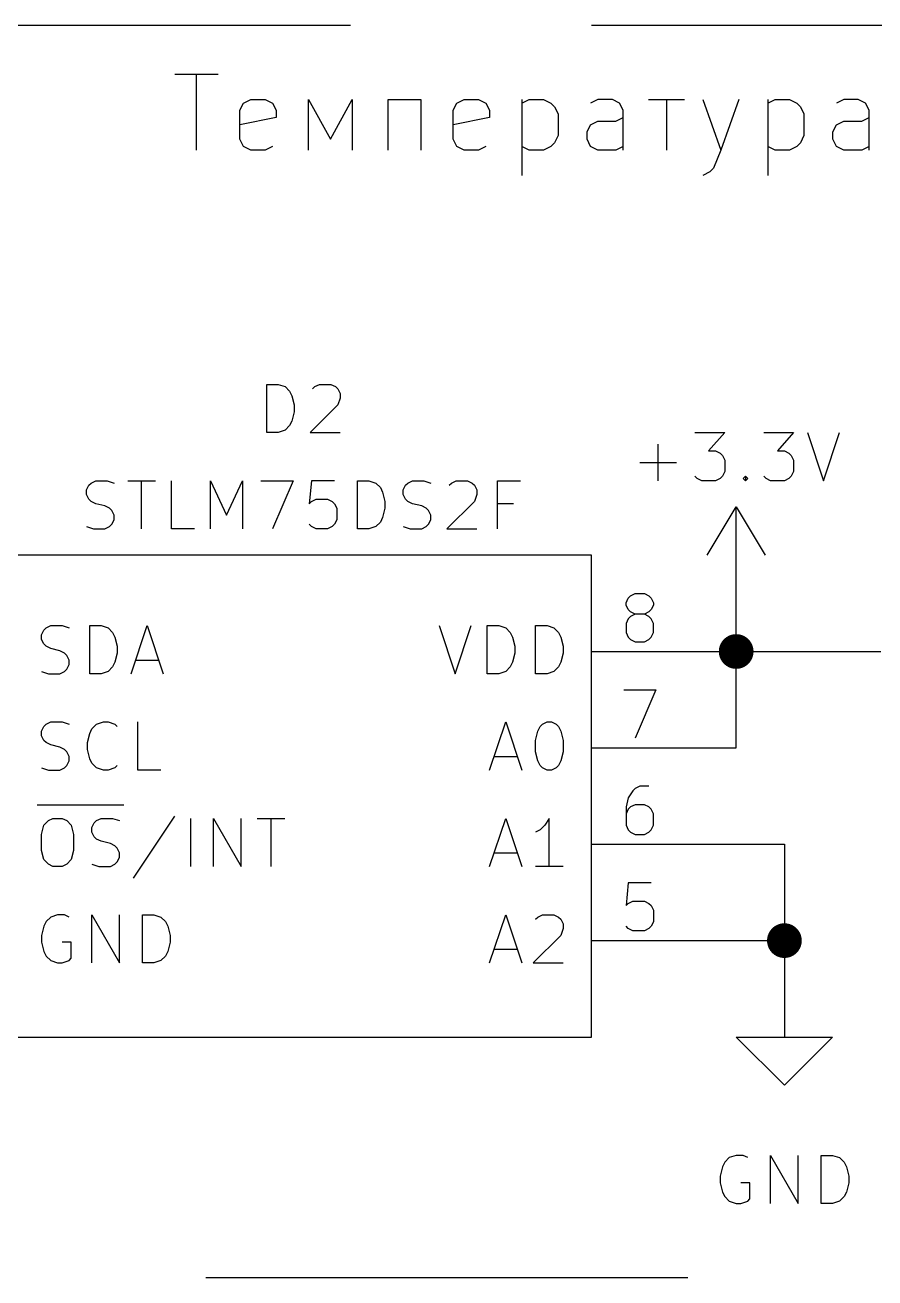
# Model space of a CAD drawing. Extents: x 0.3 to 11.5, y -8.2 to -0.2.
# Drawn here: x 6.062 to 6.944, y -3.2 to -1.9 of the extents above; entities that cross this region are included whole.
import ezdxf

# ---------------------------------------------------------------- set-up
doc = ezdxf.new("R2010")
doc.units = 0
doc.header["$MEASUREMENT"] = 0
doc.linetypes.add('DASHED', pattern=[0.75, 0.5, -0.25])
doc.layers.add('BLACK', color=7, linetype='CONTINUOUS')

msp = doc.modelspace()

# ---------------------------------------------------------------- linework, layer by layer
at = {"layer": 'BLACK', "linetype": 'DASHED'}
for p, q in [((4.4, -1.9), (7.5, -1.9)), ((7.5, -3.2), (4.4, -3.2))]:
    msp.add_line(p, q, dxfattribs=at)
at = {"layer": 'BLACK', "linetype": 'CONTINUOUS'}
for p, q in [((6.21785, -1.95096), (6.26285, -1.95096)), ((6.24035, -2.0297), (6.24035, -1.95096)), ((6.28535, -1.98846), (6.28909, -1.98096)), ((6.28535, -2.01845), (6.28535, -1.98846)), ((6.28909, -1.98096), (6.29659, -1.97721)), ((6.29659, -1.97721), (6.31159, -1.97721)), ((6.31159, -1.97721), (6.31909, -1.98096)), ((6.31909, -1.98096), (6.32284, -1.98846)), ((6.32284, -1.98846), (6.32284, -1.99595)), ((6.35659, -2.0297), (6.35659, -1.97721)), ((6.35659, -1.97721), (6.37909, -2.01845)), ((6.37909, -2.01845), (6.40158, -1.97721)), ((6.40158, -1.97721), (6.40158, -2.0297)), ((6.43907, -2.0297), (6.43907, -1.97721)), ((6.43907, -1.97721), (6.47282, -1.97721)), ((6.47282, -1.97721), (6.47282, -2.0297)), ((6.50657, -1.98846), (6.51031, -1.98096)), ((6.50657, -2.01845), (6.50657, -1.98846)), ((6.51031, -1.98096), (6.51781, -1.97721)), ((6.51781, -1.97721), (6.53281, -1.97721)), ((6.53281, -1.97721), (6.54031, -1.98096)), ((6.54031, -1.98096), (6.54406, -1.98846)), ((6.54406, -1.98846), (6.54406, -1.99595)), ((6.57781, -1.97721), (6.57781, -2.05595)), ((6.57781, -1.98096), (6.58531, -1.97721)), ((6.58531, -1.97721), (6.60031, -1.97721)), ((6.60031, -1.97721), (6.6078, -1.98096)), ((6.6078, -1.98096), (6.61156, -1.9847)), ((6.61156, -1.9847), (6.6153, -1.9922)), ((6.65655, -1.97721), (6.64905, -1.98096)), ((6.67155, -1.97721), (6.65655, -1.97721)), ((6.67904, -1.98096), (6.67155, -1.97721)), ((6.6828, -1.98846), (6.67904, -1.98096)), ((6.6828, -2.0297), (6.6828, -1.98846)), ((6.70904, -1.97721), (6.74654, -1.97721)), ((6.72779, -1.97721), (6.72779, -2.0297)), ((6.76528, -1.97721), (6.78403, -2.0297)), ((6.80278, -1.97721), (6.78403, -2.0297)), ((6.83277, -1.97721), (6.83277, -2.05595)), ((6.83277, -1.98096), (6.84027, -1.97721)), ((6.84027, -1.97721), (6.85527, -1.97721)), ((6.85527, -1.97721), (6.86277, -1.98096)), ((6.86277, -1.98096), (6.86652, -1.9847)), ((6.86652, -1.9847), (6.87027, -1.9922)), ((6.91151, -1.97721), (6.90401, -1.98096)), ((6.92651, -1.97721), (6.91151, -1.97721)), ((6.93401, -1.98096), (6.92651, -1.97721)), ((6.93776, -1.98846), (6.93401, -1.98096)), ((6.93776, -2.0297), (6.93776, -1.98846)), ((6.32284, -1.99595), (6.28535, -2.00345)), ((6.54406, -1.99595), (6.50657, -2.00345)), ((6.6153, -1.9922), (6.6153, -2.0147)), ((6.64905, -2.00345), (6.65655, -1.9997)), ((6.65655, -1.9997), (6.6753, -1.9997)), ((6.6753, -1.9997), (6.6828, -1.99595)), ((6.87027, -1.9922), (6.87027, -2.0147)), ((6.90401, -2.00345), (6.91151, -1.9997)), ((6.91151, -1.9997), (6.93026, -1.9997)), ((6.93026, -1.9997), (6.93776, -1.99595)), ((6.6153, -2.0147), (6.61156, -2.0222)), ((6.6453, -2.01095), (6.64905, -2.00345)), ((6.6453, -2.01845), (6.6453, -2.01095)), ((6.87027, -2.0147), (6.86652, -2.0222)), ((6.90026, -2.01095), (6.90401, -2.00345)), ((6.90026, -2.01845), (6.90026, -2.01095)), ((6.28909, -2.02595), (6.28535, -2.01845)), ((6.29659, -2.0297), (6.28909, -2.02595)), ((6.31909, -2.02595), (6.31159, -2.0297)), ((6.51031, -2.02595), (6.50657, -2.01845)), ((6.51781, -2.0297), (6.51031, -2.02595)), ((6.54031, -2.02595), (6.53281, -2.0297)), ((6.58531, -2.0297), (6.57781, -2.02595)), ((6.6078, -2.02595), (6.60031, -2.0297)), ((6.61156, -2.0222), (6.6078, -2.02595)), ((6.64905, -2.02595), (6.6453, -2.01845)), ((6.65655, -2.0297), (6.64905, -2.02595)), ((6.6828, -2.02595), (6.6753, -2.0297)), ((6.84027, -2.0297), (6.83277, -2.02595)), ((6.86277, -2.02595), (6.85527, -2.0297)), ((6.86652, -2.0222), (6.86277, -2.02595)), ((6.90401, -2.02595), (6.90026, -2.01845)), ((6.91151, -2.0297), (6.90401, -2.02595)), ((6.93776, -2.02595), (6.93026, -2.0297)), ((6.31159, -2.0297), (6.29659, -2.0297)), ((6.53281, -2.0297), (6.51781, -2.0297)), ((6.60031, -2.0297), (6.58531, -2.0297)), ((6.6753, -2.0297), (6.65655, -2.0297)), ((6.78403, -2.0297), (6.77653, -2.04845)), ((6.85527, -2.0297), (6.84027, -2.0297)), ((6.93026, -2.0297), (6.91151, -2.0297)), ((6.77278, -2.0522), (6.76528, -2.05595)), ((6.77653, -2.04845), (6.77278, -2.0522)), ((6.31309, -2.3228), (6.31309, -2.2728)), ((6.31309, -2.2728), (6.325, -2.2728)), ((6.31309, -2.3228), (6.31309, -2.2728)), ((6.31309, -2.2728), (6.325, -2.2728)), ((6.325, -2.2728), (6.33214, -2.27519)), ((6.325, -2.2728), (6.33214, -2.27519)), ((6.36309, -2.27519), (6.36786, -2.2728)), ((6.36309, -2.27519), (6.36786, -2.2728)), ((6.36786, -2.2728), (6.37976, -2.2728)), ((6.36786, -2.2728), (6.37976, -2.2728)), ((6.37976, -2.2728), (6.38452, -2.27519)), ((6.37976, -2.2728), (6.38452, -2.27519)), ((6.33214, -2.27519), (6.33691, -2.27995)), ((6.33214, -2.27519), (6.33691, -2.27995)), ((6.33691, -2.27995), (6.33929, -2.28471)), ((6.33691, -2.27995), (6.33929, -2.28471)), ((6.33929, -2.28471), (6.34167, -2.29423)), ((6.33929, -2.28471), (6.34167, -2.29423)), ((6.36072, -2.27757), (6.36309, -2.27519)), ((6.36072, -2.27757), (6.36309, -2.27519)), ((6.38452, -2.27519), (6.38691, -2.27757)), ((6.38452, -2.27519), (6.38691, -2.27757)), ((6.38691, -2.27757), (6.38929, -2.28233)), ((6.38691, -2.27757), (6.38929, -2.28233)), ((6.38929, -2.28709), (6.38691, -2.29423)), ((6.38929, -2.28709), (6.38691, -2.29423)), ((6.38929, -2.28233), (6.38929, -2.28709)), ((6.38929, -2.28233), (6.38929, -2.28709)), ((6.34167, -2.29423), (6.34167, -2.30137)), ((6.34167, -2.29423), (6.34167, -2.30137)), ((6.38691, -2.29423), (6.35833, -2.3228)), ((6.38691, -2.29423), (6.35833, -2.3228)), ((6.33929, -2.3109), (6.33691, -2.31566)), ((6.33929, -2.3109), (6.33691, -2.31566)), ((6.34167, -2.30137), (6.33929, -2.3109)), ((6.34167, -2.30137), (6.33929, -2.3109)), ((6.325, -2.3228), (6.31309, -2.3228)), ((6.325, -2.3228), (6.31309, -2.3228)), ((6.33214, -2.32043), (6.325, -2.3228)), ((6.33214, -2.32043), (6.325, -2.3228)), ((6.33691, -2.31566), (6.33214, -2.32043)), ((6.33691, -2.31566), (6.33214, -2.32043)), ((6.35833, -2.3228), (6.38929, -2.3228)), ((6.35833, -2.3228), (6.38929, -2.3228)), ((6.75714, -2.3228), (6.78809, -2.3228)), ((6.75714, -2.3228), (6.78809, -2.3228)), ((6.78809, -2.3228), (6.77143, -2.34185)), ((6.78809, -2.3228), (6.77143, -2.34185)), ((6.82857, -2.3228), (6.85952, -2.3228)), ((6.82857, -2.3228), (6.85952, -2.3228)), ((6.85952, -2.3228), (6.84285, -2.34185)), ((6.85952, -2.3228), (6.84285, -2.34185)), ((6.87381, -2.3228), (6.89047, -2.3728)), ((6.87381, -2.3228), (6.89047, -2.3728)), ((6.89047, -2.3728), (6.90714, -2.3228)), ((6.89047, -2.3728), (6.90714, -2.3228)), ((6.71904, -2.3728), (6.71904, -2.33471)), ((6.71904, -2.3728), (6.71904, -2.33471)), ((6.77143, -2.34185), (6.77857, -2.34185)), ((6.77143, -2.34185), (6.77857, -2.34185)), ((6.77857, -2.34185), (6.78333, -2.34423)), ((6.77857, -2.34185), (6.78333, -2.34423)), ((6.78333, -2.34423), (6.78571, -2.34661)), ((6.78333, -2.34423), (6.78571, -2.34661)), ((6.78571, -2.34661), (6.78809, -2.35137)), ((6.78571, -2.34661), (6.78809, -2.35137)), ((6.78809, -2.35137), (6.78809, -2.36328)), ((6.78809, -2.35137), (6.78809, -2.36328)), ((6.84285, -2.34185), (6.85, -2.34185)), ((6.84285, -2.34185), (6.85, -2.34185)), ((6.85, -2.34185), (6.85476, -2.34423)), ((6.85, -2.34185), (6.85476, -2.34423)), ((6.85476, -2.34423), (6.85714, -2.34661)), ((6.85476, -2.34423), (6.85714, -2.34661)), ((6.85714, -2.34661), (6.85952, -2.35137)), ((6.85714, -2.34661), (6.85952, -2.35137)), ((6.85952, -2.35137), (6.85952, -2.36328)), ((6.85952, -2.35137), (6.85952, -2.36328)), ((6.7, -2.35376), (6.73809, -2.35376)), ((6.7, -2.35376), (6.73809, -2.35376)), ((6.78809, -2.36328), (6.78571, -2.36804)), ((6.78809, -2.36328), (6.78571, -2.36804)), ((6.85952, -2.36328), (6.85714, -2.36804)), ((6.85952, -2.36328), (6.85714, -2.36804)), ((6.12619, -2.38233), (6.12857, -2.37757)), ((6.12619, -2.38233), (6.12857, -2.37757)), ((6.12857, -2.37757), (6.13095, -2.37519)), ((6.12857, -2.37757), (6.13095, -2.37519)), ((6.13095, -2.37519), (6.13572, -2.3728)), ((6.13095, -2.37519), (6.13572, -2.3728)), ((6.13572, -2.3728), (6.14762, -2.3728)), ((6.13572, -2.3728), (6.14762, -2.3728)), ((6.14762, -2.3728), (6.15476, -2.37519)), ((6.14762, -2.3728), (6.15476, -2.37519)), ((6.16905, -2.3728), (6.19762, -2.3728)), ((6.16905, -2.3728), (6.19762, -2.3728)), ((6.18333, -2.4228), (6.18333, -2.3728)), ((6.18333, -2.4228), (6.18333, -2.3728)), ((6.21428, -2.4228), (6.21428, -2.3728)), ((6.21428, -2.4228), (6.21428, -2.3728)), ((6.25476, -2.4228), (6.25476, -2.3728)), ((6.25476, -2.3728), (6.27143, -2.40852)), ((6.25476, -2.4228), (6.25476, -2.3728)), ((6.25476, -2.3728), (6.27143, -2.40852)), ((6.27143, -2.40852), (6.28809, -2.3728)), ((6.27143, -2.40852), (6.28809, -2.3728)), ((6.28809, -2.3728), (6.28809, -2.4228)), ((6.28809, -2.3728), (6.28809, -2.4228)), ((6.30714, -2.3728), (6.34047, -2.3728)), ((6.30714, -2.3728), (6.34047, -2.3728)), ((6.34047, -2.3728), (6.31905, -2.4228)), ((6.34047, -2.3728), (6.31905, -2.4228)), ((6.35952, -2.3728), (6.35714, -2.39661)), ((6.35952, -2.3728), (6.35714, -2.39661)), ((6.38333, -2.3728), (6.35952, -2.3728)), ((6.38333, -2.3728), (6.35952, -2.3728)), ((6.40714, -2.4228), (6.40714, -2.3728)), ((6.40714, -2.3728), (6.41904, -2.3728)), ((6.40714, -2.4228), (6.40714, -2.3728)), ((6.40714, -2.3728), (6.41904, -2.3728)), ((6.41904, -2.3728), (6.42619, -2.37519)), ((6.41904, -2.3728), (6.42619, -2.37519)), ((6.42619, -2.37519), (6.43095, -2.37995)), ((6.42619, -2.37519), (6.43095, -2.37995)), ((6.45476, -2.38233), (6.45714, -2.37757)), ((6.45476, -2.38233), (6.45714, -2.37757)), ((6.45714, -2.37757), (6.45952, -2.37519)), ((6.45714, -2.37757), (6.45952, -2.37519)), ((6.45952, -2.37519), (6.46428, -2.3728)), ((6.45952, -2.37519), (6.46428, -2.3728)), ((6.46428, -2.3728), (6.47619, -2.3728)), ((6.46428, -2.3728), (6.47619, -2.3728)), ((6.47619, -2.3728), (6.48333, -2.37519)), ((6.47619, -2.3728), (6.48333, -2.37519)), ((6.50238, -2.37757), (6.50476, -2.37519)), ((6.50238, -2.37757), (6.50476, -2.37519)), ((6.50476, -2.37519), (6.50952, -2.3728)), ((6.50476, -2.37519), (6.50952, -2.3728)), ((6.50952, -2.3728), (6.52143, -2.3728)), ((6.50952, -2.3728), (6.52143, -2.3728)), ((6.52143, -2.3728), (6.52619, -2.37519)), ((6.52143, -2.3728), (6.52619, -2.37519)), ((6.52619, -2.37519), (6.52857, -2.37757)), ((6.52619, -2.37519), (6.52857, -2.37757)), ((6.52857, -2.37757), (6.53095, -2.38233)), ((6.52857, -2.37757), (6.53095, -2.38233)), ((6.55237, -2.4228), (6.55237, -2.3728)), ((6.55237, -2.3728), (6.57619, -2.3728)), ((6.55237, -2.4228), (6.55237, -2.3728)), ((6.55237, -2.3728), (6.57619, -2.3728)), ((6.75952, -2.37043), (6.75714, -2.36804)), ((6.75952, -2.37043), (6.75714, -2.36804)), ((6.76428, -2.3728), (6.75952, -2.37043)), ((6.76428, -2.3728), (6.75952, -2.37043)), ((6.77857, -2.3728), (6.76428, -2.3728)), ((6.77857, -2.3728), (6.76428, -2.3728)), ((6.78333, -2.37043), (6.77857, -2.3728)), ((6.78333, -2.37043), (6.77857, -2.3728)), ((6.78571, -2.36804), (6.78333, -2.37043)), ((6.78571, -2.36804), (6.78333, -2.37043)), ((6.80714, -2.37043), (6.80952, -2.36804)), ((6.80714, -2.37043), (6.80952, -2.36804)), ((6.80952, -2.3728), (6.80714, -2.37043)), ((6.80952, -2.3728), (6.80714, -2.37043)), ((6.80952, -2.36804), (6.8119, -2.37043)), ((6.80952, -2.36804), (6.80952, -2.3728)), ((6.80952, -2.36804), (6.8119, -2.37043)), ((6.80952, -2.36804), (6.80952, -2.3728)), ((6.8119, -2.37043), (6.80952, -2.3728)), ((6.8119, -2.37043), (6.80952, -2.3728)), ((6.83095, -2.37043), (6.82857, -2.36804)), ((6.83095, -2.37043), (6.82857, -2.36804)), ((6.83571, -2.3728), (6.83095, -2.37043)), ((6.83571, -2.3728), (6.83095, -2.37043)), ((6.85, -2.3728), (6.83571, -2.3728)), ((6.85, -2.3728), (6.83571, -2.3728)), ((6.85476, -2.37043), (6.85, -2.3728)), ((6.85476, -2.37043), (6.85, -2.3728)), ((6.85714, -2.36804), (6.85476, -2.37043)), ((6.85714, -2.36804), (6.85476, -2.37043)), ((6.12619, -2.38709), (6.12619, -2.38233)), ((6.12619, -2.38709), (6.12619, -2.38233)), ((6.12857, -2.39185), (6.12619, -2.38709)), ((6.12857, -2.39185), (6.12619, -2.38709)), ((6.13095, -2.39423), (6.12857, -2.39185)), ((6.13095, -2.39423), (6.12857, -2.39185)), ((6.35952, -2.39423), (6.36428, -2.39185)), ((6.35952, -2.39423), (6.36428, -2.39185)), ((6.36428, -2.39185), (6.37619, -2.39185)), ((6.36428, -2.39185), (6.37619, -2.39185)), ((6.37619, -2.39185), (6.38095, -2.39423)), ((6.37619, -2.39185), (6.38095, -2.39423)), ((6.43095, -2.37995), (6.43333, -2.38471)), ((6.43095, -2.37995), (6.43333, -2.38471)), ((6.43333, -2.38471), (6.43571, -2.39423)), ((6.43333, -2.38471), (6.43571, -2.39423)), ((6.45476, -2.38709), (6.45476, -2.38233)), ((6.45476, -2.38709), (6.45476, -2.38233)), ((6.45714, -2.39185), (6.45476, -2.38709)), ((6.45714, -2.39185), (6.45476, -2.38709)), ((6.45952, -2.39423), (6.45714, -2.39185)), ((6.45952, -2.39423), (6.45714, -2.39185)), ((6.53095, -2.38709), (6.52857, -2.39423)), ((6.53095, -2.38709), (6.52857, -2.39423)), ((6.53095, -2.38233), (6.53095, -2.38709)), ((6.53095, -2.38233), (6.53095, -2.38709)), ((6.13572, -2.39661), (6.13095, -2.39423)), ((6.13572, -2.39661), (6.13095, -2.39423)), ((6.14524, -2.399), (6.13572, -2.39661)), ((6.14524, -2.399), (6.13572, -2.39661)), ((6.15, -2.40137), (6.14524, -2.399)), ((6.15, -2.40137), (6.14524, -2.399)), ((6.15238, -2.40376), (6.15, -2.40137)), ((6.15238, -2.40376), (6.15, -2.40137)), ((6.15476, -2.40852), (6.15238, -2.40376)), ((6.15476, -2.40852), (6.15238, -2.40376)), ((6.35714, -2.39661), (6.35952, -2.39423)), ((6.35714, -2.39661), (6.35952, -2.39423)), ((6.38095, -2.39423), (6.38333, -2.39661)), ((6.38095, -2.39423), (6.38333, -2.39661)), ((6.38333, -2.39661), (6.38571, -2.40137)), ((6.38333, -2.39661), (6.38571, -2.40137)), ((6.38571, -2.40137), (6.38571, -2.41328)), ((6.38571, -2.40137), (6.38571, -2.41328)), ((6.43571, -2.40137), (6.43333, -2.4109)), ((6.43571, -2.40137), (6.43333, -2.4109)), ((6.43571, -2.39423), (6.43571, -2.40137)), ((6.43571, -2.39423), (6.43571, -2.40137)), ((6.46428, -2.39661), (6.45952, -2.39423)), ((6.46428, -2.39661), (6.45952, -2.39423)), ((6.47381, -2.399), (6.46428, -2.39661)), ((6.47381, -2.399), (6.46428, -2.39661)), ((6.47857, -2.40137), (6.47381, -2.399)), ((6.47857, -2.40137), (6.47381, -2.399)), ((6.48095, -2.40376), (6.47857, -2.40137)), ((6.48095, -2.40376), (6.47857, -2.40137)), ((6.48333, -2.40852), (6.48095, -2.40376)), ((6.48333, -2.40852), (6.48095, -2.40376)), ((6.52857, -2.39423), (6.5, -2.4228)), ((6.52857, -2.39423), (6.5, -2.4228)), ((6.56904, -2.39661), (6.55237, -2.39661)), ((6.56904, -2.39661), (6.55237, -2.39661)), ((6.77, -2.45), (6.8, -2.4)), ((6.8, -2.5), (6.8, -2.4)), ((6.8, -2.4), (6.83, -2.45)), ((6.15238, -2.41804), (6.15476, -2.41328)), ((6.15238, -2.41804), (6.15476, -2.41328)), ((6.15476, -2.41328), (6.15476, -2.40852)), ((6.15476, -2.41328), (6.15476, -2.40852)), ((6.38571, -2.41328), (6.38333, -2.41804)), ((6.38571, -2.41328), (6.38333, -2.41804)), ((6.43095, -2.41566), (6.42619, -2.42043)), ((6.43095, -2.41566), (6.42619, -2.42043)), ((6.43333, -2.4109), (6.43095, -2.41566)), ((6.43333, -2.4109), (6.43095, -2.41566)), ((6.48095, -2.41804), (6.48333, -2.41328)), ((6.48095, -2.41804), (6.48333, -2.41328)), ((6.48333, -2.41328), (6.48333, -2.40852)), ((6.48333, -2.41328), (6.48333, -2.40852)), ((6.12619, -2.42043), (6.13333, -2.4228)), ((6.12619, -2.42043), (6.13333, -2.4228)), ((6.13333, -2.4228), (6.14524, -2.4228)), ((6.13333, -2.4228), (6.14524, -2.4228)), ((6.14524, -2.4228), (6.15, -2.42043)), ((6.14524, -2.4228), (6.15, -2.42043)), ((6.15, -2.42043), (6.15238, -2.41804)), ((6.15, -2.42043), (6.15238, -2.41804)), ((6.23809, -2.4228), (6.21428, -2.4228)), ((6.23809, -2.4228), (6.21428, -2.4228)), ((6.35952, -2.42043), (6.35714, -2.41804)), ((6.35952, -2.42043), (6.35714, -2.41804)), ((6.36428, -2.4228), (6.35952, -2.42043)), ((6.36428, -2.4228), (6.35952, -2.42043)), ((6.37619, -2.4228), (6.36428, -2.4228)), ((6.37619, -2.4228), (6.36428, -2.4228)), ((6.38095, -2.42043), (6.37619, -2.4228)), ((6.38095, -2.42043), (6.37619, -2.4228)), ((6.38333, -2.41804), (6.38095, -2.42043)), ((6.38333, -2.41804), (6.38095, -2.42043)), ((6.41904, -2.4228), (6.40714, -2.4228)), ((6.41904, -2.4228), (6.40714, -2.4228)), ((6.42619, -2.42043), (6.41904, -2.4228)), ((6.42619, -2.42043), (6.41904, -2.4228)), ((6.45476, -2.42043), (6.4619, -2.4228)), ((6.45476, -2.42043), (6.4619, -2.4228)), ((6.4619, -2.4228), (6.47381, -2.4228)), ((6.4619, -2.4228), (6.47381, -2.4228)), ((6.47381, -2.4228), (6.47857, -2.42043)), ((6.47381, -2.4228), (6.47857, -2.42043)), ((6.47857, -2.42043), (6.48095, -2.41804)), ((6.47857, -2.42043), (6.48095, -2.41804)), ((6.5, -2.4228), (6.53095, -2.4228)), ((6.5, -2.4228), (6.53095, -2.4228)), ((6.65, -2.45), (6.05, -2.45)), ((6.65, -2.95), (6.65, -2.45)), ((6.68572, -2.4994), (6.68809, -2.49464)), ((6.68572, -2.4994), (6.68809, -2.49464)), ((6.68809, -2.49464), (6.69048, -2.49226)), ((6.68809, -2.49464), (6.69048, -2.49226)), ((6.69048, -2.49226), (6.69524, -2.48988)), ((6.69048, -2.49226), (6.69524, -2.48988)), ((6.69524, -2.48988), (6.70476, -2.48988)), ((6.69524, -2.48988), (6.70476, -2.48988)), ((6.70476, -2.48988), (6.70952, -2.49226)), ((6.70476, -2.48988), (6.70952, -2.49226)), ((6.70952, -2.49226), (6.71191, -2.49464)), ((6.70952, -2.49226), (6.71191, -2.49464)), ((6.71191, -2.49464), (6.71429, -2.4994)), ((6.71191, -2.49464), (6.71429, -2.4994)), ((6.68572, -2.50178), (6.68572, -2.4994)), ((6.68572, -2.50178), (6.68572, -2.4994)), ((6.68809, -2.50655), (6.68572, -2.50178)), ((6.68809, -2.50655), (6.68572, -2.50178)), ((6.69048, -2.50893), (6.68809, -2.50655)), ((6.69048, -2.50893), (6.68809, -2.50655)), ((6.69524, -2.51131), (6.69048, -2.50893)), ((6.69524, -2.51131), (6.69048, -2.50893)), ((6.70952, -2.50893), (6.70476, -2.51131)), ((6.70952, -2.50893), (6.70476, -2.51131)), ((6.71191, -2.50655), (6.70952, -2.50893)), ((6.71191, -2.50655), (6.70952, -2.50893)), ((6.71429, -2.50178), (6.71191, -2.50655)), ((6.71429, -2.50178), (6.71191, -2.50655)), ((6.71429, -2.4994), (6.71429, -2.50178)), ((6.71429, -2.4994), (6.71429, -2.50178)), ((6.8, -2.55), (6.8, -2.5)), ((6.68809, -2.51607), (6.68572, -2.52083)), ((6.68809, -2.51607), (6.68572, -2.52083)), ((6.68572, -2.52083), (6.68572, -2.53035)), ((6.68572, -2.52083), (6.68572, -2.53035)), ((6.69048, -2.51369), (6.68809, -2.51607)), ((6.69048, -2.51369), (6.68809, -2.51607)), ((6.69524, -2.51131), (6.69048, -2.51369)), ((6.69524, -2.51131), (6.69048, -2.51369)), ((6.70476, -2.51131), (6.69524, -2.51131)), ((6.70476, -2.51131), (6.69524, -2.51131)), ((6.70952, -2.51369), (6.70476, -2.51131)), ((6.70952, -2.51369), (6.70476, -2.51131)), ((6.71191, -2.51607), (6.70952, -2.51369)), ((6.71191, -2.51607), (6.70952, -2.51369)), ((6.71429, -2.52083), (6.71191, -2.51607)), ((6.71429, -2.52083), (6.71191, -2.51607)), ((6.71429, -2.53035), (6.71429, -2.52083)), ((6.71429, -2.53035), (6.71429, -2.52083)), ((6.07952, -2.53265), (6.0819, -2.52789)), ((6.07952, -2.53265), (6.0819, -2.52789)), ((6.07952, -2.53742), (6.07952, -2.53265)), ((6.07952, -2.53742), (6.07952, -2.53265)), ((6.0819, -2.52789), (6.08428, -2.52551)), ((6.0819, -2.52789), (6.08428, -2.52551)), ((6.08428, -2.52551), (6.08905, -2.52313)), ((6.08428, -2.52551), (6.08905, -2.52313)), ((6.08905, -2.52313), (6.10095, -2.52313)), ((6.08905, -2.52313), (6.10095, -2.52313)), ((6.10095, -2.52313), (6.10809, -2.52551)), ((6.10095, -2.52313), (6.10809, -2.52551)), ((6.12952, -2.57313), (6.12952, -2.52313)), ((6.12952, -2.52313), (6.14143, -2.52313)), ((6.12952, -2.57313), (6.12952, -2.52313)), ((6.12952, -2.52313), (6.14143, -2.52313)), ((6.14143, -2.52313), (6.14857, -2.52551)), ((6.14143, -2.52313), (6.14857, -2.52551)), ((6.14857, -2.52551), (6.15333, -2.53028)), ((6.14857, -2.52551), (6.15333, -2.53028)), ((6.15333, -2.53028), (6.15571, -2.53504)), ((6.15333, -2.53028), (6.15571, -2.53504)), ((6.17238, -2.57313), (6.18904, -2.52313)), ((6.17238, -2.57313), (6.18904, -2.52313)), ((6.18904, -2.52313), (6.20571, -2.57313)), ((6.18904, -2.52313), (6.20571, -2.57313)), ((6.4919, -2.52313), (6.50857, -2.57313)), ((6.4919, -2.52313), (6.50857, -2.57313)), ((6.50857, -2.57313), (6.52524, -2.52313)), ((6.50857, -2.57313), (6.52524, -2.52313)), ((6.5419, -2.57313), (6.5419, -2.52313)), ((6.5419, -2.52313), (6.55381, -2.52313)), ((6.5419, -2.57313), (6.5419, -2.52313)), ((6.5419, -2.52313), (6.55381, -2.52313)), ((6.55381, -2.52313), (6.56095, -2.52551)), ((6.55381, -2.52313), (6.56095, -2.52551)), ((6.56095, -2.52551), (6.56571, -2.53028)), ((6.56095, -2.52551), (6.56571, -2.53028)), ((6.56571, -2.53028), (6.56809, -2.53504)), ((6.56571, -2.53028), (6.56809, -2.53504)), ((6.5919, -2.57313), (6.5919, -2.52313)), ((6.5919, -2.52313), (6.60381, -2.52313)), ((6.5919, -2.57313), (6.5919, -2.52313)), ((6.5919, -2.52313), (6.60381, -2.52313)), ((6.60381, -2.52313), (6.61095, -2.52551)), ((6.60381, -2.52313), (6.61095, -2.52551)), ((6.61095, -2.52551), (6.61571, -2.53028)), ((6.61095, -2.52551), (6.61571, -2.53028)), ((6.61571, -2.53028), (6.61809, -2.53504)), ((6.61571, -2.53028), (6.61809, -2.53504)), ((6.68572, -2.53035), (6.68809, -2.53512)), ((6.68572, -2.53035), (6.68809, -2.53512)), ((6.71191, -2.53512), (6.71429, -2.53035)), ((6.71191, -2.53512), (6.71429, -2.53035)), ((6.0819, -2.54218), (6.07952, -2.53742)), ((6.0819, -2.54218), (6.07952, -2.53742)), ((6.08428, -2.54456), (6.0819, -2.54218)), ((6.08428, -2.54456), (6.0819, -2.54218)), ((6.08905, -2.54694), (6.08428, -2.54456)), ((6.08905, -2.54694), (6.08428, -2.54456)), ((6.09857, -2.54932), (6.08905, -2.54694)), ((6.09857, -2.54932), (6.08905, -2.54694)), ((6.15571, -2.53504), (6.15809, -2.54456)), ((6.15571, -2.53504), (6.15809, -2.54456)), ((6.15809, -2.54456), (6.15809, -2.5517)), ((6.15809, -2.54456), (6.15809, -2.5517)), ((6.56809, -2.53504), (6.57047, -2.54456)), ((6.56809, -2.53504), (6.57047, -2.54456)), ((6.57047, -2.54456), (6.57047, -2.5517)), ((6.57047, -2.54456), (6.57047, -2.5517)), ((6.61809, -2.53504), (6.62047, -2.54456)), ((6.61809, -2.53504), (6.62047, -2.54456)), ((6.62047, -2.54456), (6.62047, -2.5517)), ((6.62047, -2.54456), (6.62047, -2.5517)), ((6.68809, -2.53512), (6.69048, -2.5375)), ((6.68809, -2.53512), (6.69048, -2.5375)), ((6.69048, -2.5375), (6.69524, -2.53988)), ((6.69048, -2.5375), (6.69524, -2.53988)), ((6.69524, -2.53988), (6.70476, -2.53988)), ((6.69524, -2.53988), (6.70476, -2.53988)), ((6.70476, -2.53988), (6.70952, -2.5375)), ((6.70476, -2.53988), (6.70952, -2.5375)), ((6.70952, -2.5375), (6.71191, -2.53512)), ((6.70952, -2.5375), (6.71191, -2.53512)), ((6.10333, -2.5517), (6.09857, -2.54932)), ((6.10333, -2.5517), (6.09857, -2.54932)), ((6.10571, -2.55408), (6.10333, -2.5517)), ((6.10571, -2.55408), (6.10333, -2.5517)), ((6.10809, -2.55885), (6.10571, -2.55408)), ((6.10809, -2.55885), (6.10571, -2.55408)), ((6.10809, -2.56361), (6.10809, -2.55885)), ((6.10809, -2.56361), (6.10809, -2.55885)), ((6.15809, -2.5517), (6.15571, -2.56122)), ((6.15809, -2.5517), (6.15571, -2.56122)), ((6.17714, -2.55885), (6.20095, -2.55885)), ((6.17714, -2.55885), (6.20095, -2.55885)), ((6.57047, -2.5517), (6.56809, -2.56122)), ((6.57047, -2.5517), (6.56809, -2.56122)), ((6.62047, -2.5517), (6.61809, -2.56122)), ((6.62047, -2.5517), (6.61809, -2.56122)), ((6.65, -2.55), (6.75, -2.55)), ((6.65, -2.55), (6.75, -2.55)), ((6.75, -2.55), (6.8, -2.55)), ((6.8, -2.65), (6.8, -2.55)), ((6.8, -2.55), (6.95, -2.55)), ((6.07952, -2.57075), (6.08667, -2.57313)), ((6.07952, -2.57075), (6.08667, -2.57313)), ((6.08667, -2.57313), (6.09857, -2.57313)), ((6.08667, -2.57313), (6.09857, -2.57313)), ((6.09857, -2.57313), (6.10333, -2.57075)), ((6.09857, -2.57313), (6.10333, -2.57075)), ((6.10333, -2.57075), (6.10571, -2.56837)), ((6.10333, -2.57075), (6.10571, -2.56837)), ((6.10571, -2.56837), (6.10809, -2.56361)), ((6.10571, -2.56837), (6.10809, -2.56361)), ((6.14143, -2.57313), (6.12952, -2.57313)), ((6.14143, -2.57313), (6.12952, -2.57313)), ((6.14857, -2.57075), (6.14143, -2.57313)), ((6.14857, -2.57075), (6.14143, -2.57313)), ((6.15333, -2.56599), (6.14857, -2.57075)), ((6.15333, -2.56599), (6.14857, -2.57075)), ((6.15571, -2.56122), (6.15333, -2.56599)), ((6.15571, -2.56122), (6.15333, -2.56599)), ((6.55381, -2.57313), (6.5419, -2.57313)), ((6.55381, -2.57313), (6.5419, -2.57313)), ((6.56095, -2.57075), (6.55381, -2.57313)), ((6.56095, -2.57075), (6.55381, -2.57313)), ((6.56571, -2.56599), (6.56095, -2.57075)), ((6.56571, -2.56599), (6.56095, -2.57075)), ((6.56809, -2.56122), (6.56571, -2.56599)), ((6.56809, -2.56122), (6.56571, -2.56599)), ((6.60381, -2.57313), (6.5919, -2.57313)), ((6.60381, -2.57313), (6.5919, -2.57313)), ((6.61095, -2.57075), (6.60381, -2.57313)), ((6.61095, -2.57075), (6.60381, -2.57313)), ((6.61571, -2.56599), (6.61095, -2.57075)), ((6.61571, -2.56599), (6.61095, -2.57075)), ((6.61809, -2.56122), (6.61571, -2.56599)), ((6.61809, -2.56122), (6.61571, -2.56599)), ((6.68333, -2.58988), (6.71667, -2.58988)), ((6.68333, -2.58988), (6.71667, -2.58988)), ((6.71667, -2.58988), (6.69524, -2.63988)), ((6.71667, -2.58988), (6.69524, -2.63988)), ((6.0819, -2.62789), (6.08428, -2.62551)), ((6.0819, -2.62789), (6.08428, -2.62551)), ((6.08428, -2.62551), (6.08905, -2.62313)), ((6.08428, -2.62551), (6.08905, -2.62313)), ((6.08905, -2.62313), (6.10095, -2.62313)), ((6.08905, -2.62313), (6.10095, -2.62313)), ((6.10095, -2.62313), (6.10809, -2.62551)), ((6.10095, -2.62313), (6.10809, -2.62551)), ((6.1319, -2.63028), (6.13667, -2.62551)), ((6.1319, -2.63028), (6.13667, -2.62551)), ((6.13667, -2.62551), (6.14381, -2.62313)), ((6.13667, -2.62551), (6.14381, -2.62313)), ((6.14381, -2.62313), (6.14857, -2.62313)), ((6.14381, -2.62313), (6.14857, -2.62313)), ((6.14857, -2.62313), (6.15571, -2.62551)), ((6.14857, -2.62313), (6.15571, -2.62551)), ((6.15571, -2.62551), (6.15809, -2.62789)), ((6.15571, -2.62551), (6.15809, -2.62789)), ((6.17952, -2.67313), (6.17952, -2.62313)), ((6.17952, -2.67313), (6.17952, -2.62313)), ((6.54428, -2.67313), (6.56095, -2.62313)), ((6.54428, -2.67313), (6.56095, -2.62313)), ((6.56095, -2.62313), (6.57762, -2.67313)), ((6.56095, -2.62313), (6.57762, -2.67313)), ((6.59667, -2.62789), (6.59905, -2.62551)), ((6.59667, -2.62789), (6.59905, -2.62551)), ((6.59905, -2.62551), (6.60381, -2.62313)), ((6.59905, -2.62551), (6.60381, -2.62313)), ((6.60381, -2.62313), (6.60857, -2.62313)), ((6.60381, -2.62313), (6.60857, -2.62313)), ((6.60857, -2.62313), (6.61333, -2.62551)), ((6.60857, -2.62313), (6.61333, -2.62551)), ((6.61333, -2.62551), (6.61571, -2.62789)), ((6.61333, -2.62551), (6.61571, -2.62789)), ((6.07952, -2.63265), (6.0819, -2.62789)), ((6.07952, -2.63265), (6.0819, -2.62789)), ((6.07952, -2.63742), (6.07952, -2.63265)), ((6.07952, -2.63742), (6.07952, -2.63265)), ((6.0819, -2.64218), (6.07952, -2.63742)), ((6.0819, -2.64218), (6.07952, -2.63742)), ((6.12714, -2.64456), (6.12952, -2.63504)), ((6.12714, -2.64456), (6.12952, -2.63504)), ((6.12952, -2.63504), (6.1319, -2.63028)), ((6.12952, -2.63504), (6.1319, -2.63028)), ((6.59191, -2.64218), (6.59428, -2.63265)), ((6.59191, -2.64218), (6.59428, -2.63265)), ((6.59428, -2.63265), (6.59667, -2.62789)), ((6.59428, -2.63265), (6.59667, -2.62789)), ((6.61571, -2.62789), (6.61809, -2.63265)), ((6.61571, -2.62789), (6.61809, -2.63265)), ((6.61809, -2.63265), (6.62048, -2.64218)), ((6.61809, -2.63265), (6.62048, -2.64218)), ((6.08428, -2.64456), (6.0819, -2.64218)), ((6.08428, -2.64456), (6.0819, -2.64218)), ((6.08905, -2.64694), (6.08428, -2.64456)), ((6.08905, -2.64694), (6.08428, -2.64456)), ((6.09857, -2.64932), (6.08905, -2.64694)), ((6.09857, -2.64932), (6.08905, -2.64694)), ((6.10333, -2.6517), (6.09857, -2.64932)), ((6.10333, -2.6517), (6.09857, -2.64932)), ((6.10571, -2.65408), (6.10333, -2.6517)), ((6.10571, -2.65408), (6.10333, -2.6517)), ((6.12714, -2.6517), (6.12714, -2.64456)), ((6.12714, -2.6517), (6.12714, -2.64456)), ((6.12952, -2.66122), (6.12714, -2.6517)), ((6.12952, -2.66122), (6.12714, -2.6517)), ((6.59191, -2.65408), (6.59191, -2.64218)), ((6.59191, -2.65408), (6.59191, -2.64218)), ((6.62048, -2.64218), (6.62048, -2.65408)), ((6.62048, -2.64218), (6.62048, -2.65408)), ((6.65, -2.65), (6.75, -2.65)), ((6.65, -2.65), (6.75, -2.65)), ((6.75, -2.65), (6.8, -2.65)), ((6.10809, -2.65885), (6.10571, -2.65408)), ((6.10809, -2.65885), (6.10571, -2.65408)), ((6.10571, -2.66837), (6.10809, -2.66361)), ((6.10571, -2.66837), (6.10809, -2.66361)), ((6.10809, -2.66361), (6.10809, -2.65885)), ((6.10809, -2.66361), (6.10809, -2.65885)), ((6.1319, -2.66599), (6.12952, -2.66122)), ((6.1319, -2.66599), (6.12952, -2.66122)), ((6.54905, -2.65885), (6.57285, -2.65885)), ((6.54905, -2.65885), (6.57285, -2.65885)), ((6.59428, -2.66361), (6.59191, -2.65408)), ((6.59428, -2.66361), (6.59191, -2.65408)), ((6.59667, -2.66837), (6.59428, -2.66361)), ((6.59667, -2.66837), (6.59428, -2.66361)), ((6.61809, -2.66361), (6.61571, -2.66837)), ((6.61809, -2.66361), (6.61571, -2.66837)), ((6.62048, -2.65408), (6.61809, -2.66361)), ((6.62048, -2.65408), (6.61809, -2.66361)), ((6.07952, -2.67075), (6.08667, -2.67313)), ((6.07952, -2.67075), (6.08667, -2.67313)), ((6.08667, -2.67313), (6.09857, -2.67313)), ((6.08667, -2.67313), (6.09857, -2.67313)), ((6.09857, -2.67313), (6.10333, -2.67075)), ((6.09857, -2.67313), (6.10333, -2.67075)), ((6.10333, -2.67075), (6.10571, -2.66837)), ((6.10333, -2.67075), (6.10571, -2.66837)), ((6.13667, -2.67075), (6.1319, -2.66599)), ((6.13667, -2.67075), (6.1319, -2.66599)), ((6.14381, -2.67313), (6.13667, -2.67075)), ((6.14381, -2.67313), (6.13667, -2.67075)), ((6.14857, -2.67313), (6.14381, -2.67313)), ((6.14857, -2.67313), (6.14381, -2.67313)), ((6.15571, -2.67075), (6.14857, -2.67313)), ((6.15571, -2.67075), (6.14857, -2.67313)), ((6.15809, -2.66837), (6.15571, -2.67075)), ((6.15809, -2.66837), (6.15571, -2.67075)), ((6.20333, -2.67313), (6.17952, -2.67313)), ((6.20333, -2.67313), (6.17952, -2.67313)), ((6.59905, -2.67075), (6.59667, -2.66837)), ((6.59905, -2.67075), (6.59667, -2.66837)), ((6.60381, -2.67313), (6.59905, -2.67075)), ((6.60381, -2.67313), (6.59905, -2.67075)), ((6.60857, -2.67313), (6.60381, -2.67313)), ((6.60857, -2.67313), (6.60381, -2.67313)), ((6.61333, -2.67075), (6.60857, -2.67313)), ((6.61333, -2.67075), (6.60857, -2.67313)), ((6.61571, -2.66837), (6.61333, -2.67075)), ((6.61571, -2.66837), (6.61333, -2.67075)), ((6.7, -2.68988), (6.69524, -2.69226)), ((6.7, -2.68988), (6.69524, -2.69226)), ((6.70952, -2.68988), (6.7, -2.68988)), ((6.70952, -2.68988), (6.7, -2.68988)), ((6.68809, -2.70178), (6.68572, -2.71131)), ((6.68809, -2.70178), (6.68572, -2.71131)), ((6.69286, -2.69464), (6.68809, -2.70178)), ((6.69286, -2.69464), (6.68809, -2.70178)), ((6.69524, -2.69226), (6.69286, -2.69464)), ((6.69524, -2.69226), (6.69286, -2.69464)), ((6.075, -2.70925), (6.165, -2.70925)), ((6.075, -2.70925), (6.165, -2.70925)), ((6.68572, -2.71131), (6.68572, -2.73035)), ((6.68572, -2.71131), (6.68572, -2.73035)), ((6.68809, -2.71369), (6.68572, -2.71845)), ((6.68809, -2.71369), (6.68572, -2.71845)), ((6.69048, -2.71131), (6.68809, -2.71369)), ((6.69048, -2.71131), (6.68809, -2.71369)), ((6.69524, -2.70893), (6.69048, -2.71131)), ((6.69524, -2.70893), (6.69048, -2.71131)), ((6.70476, -2.70893), (6.69524, -2.70893)), ((6.70476, -2.70893), (6.69524, -2.70893)), ((6.70952, -2.71131), (6.70476, -2.70893)), ((6.70952, -2.71131), (6.70476, -2.70893)), ((6.71191, -2.71369), (6.70952, -2.71131)), ((6.71191, -2.71369), (6.70952, -2.71131)), ((6.71429, -2.71845), (6.71191, -2.71369)), ((6.71429, -2.71845), (6.71191, -2.71369)), ((6.0819, -2.73028), (6.08667, -2.72551)), ((6.0819, -2.73028), (6.08667, -2.72551)), ((6.08667, -2.72551), (6.09143, -2.72313)), ((6.08667, -2.72551), (6.09143, -2.72313)), ((6.09143, -2.72313), (6.10095, -2.72313)), ((6.09143, -2.72313), (6.10095, -2.72313)), ((6.10095, -2.72313), (6.10571, -2.72551)), ((6.10095, -2.72313), (6.10571, -2.72551)), ((6.10571, -2.72551), (6.11047, -2.73028)), ((6.10571, -2.72551), (6.11047, -2.73028)), ((6.13191, -2.73265), (6.13428, -2.72789)), ((6.13191, -2.73265), (6.13428, -2.72789)), ((6.13428, -2.72789), (6.13667, -2.72551)), ((6.13428, -2.72789), (6.13667, -2.72551)), ((6.13667, -2.72551), (6.14143, -2.72313)), ((6.13667, -2.72551), (6.14143, -2.72313)), ((6.14143, -2.72313), (6.15333, -2.72313)), ((6.14143, -2.72313), (6.15333, -2.72313)), ((6.15333, -2.72313), (6.16048, -2.72551)), ((6.15333, -2.72313), (6.16048, -2.72551)), ((6.21762, -2.72075), (6.17476, -2.78504)), ((6.21762, -2.72075), (6.17476, -2.78504)), ((6.23428, -2.77313), (6.23428, -2.72313)), ((6.23428, -2.77313), (6.23428, -2.72313)), ((6.25809, -2.77313), (6.25809, -2.72313)), ((6.25809, -2.72313), (6.28667, -2.77313)), ((6.25809, -2.77313), (6.25809, -2.72313)), ((6.25809, -2.72313), (6.28667, -2.77313)), ((6.28667, -2.77313), (6.28667, -2.72313)), ((6.28667, -2.77313), (6.28667, -2.72313)), ((6.30333, -2.72313), (6.33191, -2.72313)), ((6.30333, -2.72313), (6.33191, -2.72313)), ((6.31762, -2.77313), (6.31762, -2.72313)), ((6.31762, -2.77313), (6.31762, -2.72313)), ((6.54428, -2.77313), (6.56095, -2.72313)), ((6.54428, -2.77313), (6.56095, -2.72313)), ((6.56095, -2.72313), (6.57762, -2.77313)), ((6.56095, -2.72313), (6.57762, -2.77313)), ((6.60619, -2.72313), (6.60143, -2.73028)), ((6.60619, -2.72313), (6.60143, -2.73028)), ((6.60619, -2.77313), (6.60619, -2.72313)), ((6.60619, -2.77313), (6.60619, -2.72313)), ((6.71429, -2.73035), (6.71429, -2.71845)), ((6.71429, -2.73035), (6.71429, -2.71845)), ((6.07952, -2.7398), (6.0819, -2.73028)), ((6.07952, -2.7398), (6.0819, -2.73028)), ((6.07952, -2.75646), (6.07952, -2.7398)), ((6.07952, -2.75646), (6.07952, -2.7398)), ((6.11047, -2.73028), (6.11285, -2.7398)), ((6.11047, -2.73028), (6.11285, -2.7398)), ((6.11285, -2.7398), (6.11285, -2.75646)), ((6.11285, -2.7398), (6.11285, -2.75646)), ((6.13191, -2.73742), (6.13191, -2.73265)), ((6.13191, -2.73742), (6.13191, -2.73265)), ((6.13428, -2.74218), (6.13191, -2.73742)), ((6.13428, -2.74218), (6.13191, -2.73742)), ((6.13667, -2.74456), (6.13428, -2.74218)), ((6.13667, -2.74456), (6.13428, -2.74218)), ((6.59667, -2.73504), (6.59191, -2.73742)), ((6.59667, -2.73504), (6.59191, -2.73742)), ((6.60143, -2.73028), (6.59667, -2.73504)), ((6.60143, -2.73028), (6.59667, -2.73504)), ((6.68572, -2.73035), (6.68809, -2.73512)), ((6.68572, -2.73035), (6.68809, -2.73512)), ((6.68809, -2.73512), (6.69048, -2.7375)), ((6.68809, -2.73512), (6.69048, -2.7375)), ((6.69048, -2.7375), (6.69524, -2.73988)), ((6.69048, -2.7375), (6.69524, -2.73988)), ((6.69524, -2.73988), (6.70476, -2.73988)), ((6.69524, -2.73988), (6.70476, -2.73988)), ((6.70476, -2.73988), (6.70952, -2.7375)), ((6.70476, -2.73988), (6.70952, -2.7375)), ((6.70952, -2.7375), (6.71191, -2.73512)), ((6.70952, -2.7375), (6.71191, -2.73512)), ((6.71191, -2.73512), (6.71429, -2.73035)), ((6.71191, -2.73512), (6.71429, -2.73035)), ((6.14143, -2.74694), (6.13667, -2.74456)), ((6.14143, -2.74694), (6.13667, -2.74456)), ((6.15095, -2.74932), (6.14143, -2.74694)), ((6.15095, -2.74932), (6.14143, -2.74694)), ((6.15571, -2.7517), (6.15095, -2.74932)), ((6.15571, -2.7517), (6.15095, -2.74932)), ((6.15809, -2.75408), (6.15571, -2.7517)), ((6.15809, -2.75408), (6.15571, -2.7517)), ((6.16048, -2.75885), (6.15809, -2.75408)), ((6.16048, -2.75885), (6.15809, -2.75408)), ((6.65, -2.75), (6.75, -2.75)), ((6.65, -2.75), (6.75, -2.75)), ((6.75, -2.75), (6.85, -2.75)), ((6.85, -2.75), (6.85, -2.85)), ((6.0819, -2.76599), (6.07952, -2.75646)), ((6.0819, -2.76599), (6.07952, -2.75646)), ((6.08667, -2.77075), (6.0819, -2.76599)), ((6.08667, -2.77075), (6.0819, -2.76599)), ((6.11047, -2.76599), (6.10571, -2.77075)), ((6.11047, -2.76599), (6.10571, -2.77075)), ((6.11285, -2.75646), (6.11047, -2.76599)), ((6.11285, -2.75646), (6.11047, -2.76599)), ((6.15571, -2.77075), (6.15809, -2.76837)), ((6.15571, -2.77075), (6.15809, -2.76837)), ((6.15809, -2.76837), (6.16048, -2.76361)), ((6.15809, -2.76837), (6.16048, -2.76361)), ((6.16048, -2.76361), (6.16048, -2.75885)), ((6.16048, -2.76361), (6.16048, -2.75885)), ((6.54905, -2.75885), (6.57285, -2.75885)), ((6.54905, -2.75885), (6.57285, -2.75885)), ((6.09143, -2.77313), (6.08667, -2.77075)), ((6.09143, -2.77313), (6.08667, -2.77075)), ((6.10095, -2.77313), (6.09143, -2.77313)), ((6.10095, -2.77313), (6.09143, -2.77313)), ((6.10571, -2.77075), (6.10095, -2.77313)), ((6.10571, -2.77075), (6.10095, -2.77313)), ((6.13191, -2.77075), (6.13905, -2.77313)), ((6.13191, -2.77075), (6.13905, -2.77313)), ((6.13905, -2.77313), (6.15095, -2.77313)), ((6.13905, -2.77313), (6.15095, -2.77313)), ((6.15095, -2.77313), (6.15571, -2.77075)), ((6.15095, -2.77313), (6.15571, -2.77075)), ((6.62048, -2.77313), (6.59191, -2.77313)), ((6.62048, -2.77313), (6.59191, -2.77313)), ((6.68809, -2.78988), (6.68572, -2.81369)), ((6.68809, -2.78988), (6.68572, -2.81369)), ((6.71191, -2.78988), (6.68809, -2.78988)), ((6.71191, -2.78988), (6.68809, -2.78988)), ((6.68572, -2.81369), (6.68809, -2.81131)), ((6.68572, -2.81369), (6.68809, -2.81131)), ((6.68809, -2.81131), (6.69286, -2.80893)), ((6.68809, -2.81131), (6.69286, -2.80893)), ((6.69286, -2.80893), (6.70476, -2.80893)), ((6.69286, -2.80893), (6.70476, -2.80893)), ((6.70476, -2.80893), (6.70952, -2.81131)), ((6.70476, -2.80893), (6.70952, -2.81131)), ((6.70952, -2.81131), (6.71191, -2.81369)), ((6.70952, -2.81131), (6.71191, -2.81369)), ((6.71191, -2.81369), (6.71429, -2.81845)), ((6.71191, -2.81369), (6.71429, -2.81845)), ((6.71429, -2.81845), (6.71429, -2.83035)), ((6.71429, -2.81845), (6.71429, -2.83035)), ((6.08428, -2.83028), (6.0819, -2.83504)), ((6.08428, -2.83028), (6.0819, -2.83504)), ((6.08905, -2.82551), (6.08428, -2.83028)), ((6.08905, -2.82551), (6.08428, -2.83028)), ((6.09619, -2.82313), (6.08905, -2.82551)), ((6.09619, -2.82313), (6.08905, -2.82551)), ((6.10333, -2.82313), (6.09619, -2.82313)), ((6.10333, -2.82313), (6.09619, -2.82313)), ((6.10809, -2.82551), (6.10333, -2.82313)), ((6.10809, -2.82551), (6.10333, -2.82313)), ((6.1319, -2.87313), (6.1319, -2.82313)), ((6.1319, -2.82313), (6.16047, -2.87313)), ((6.1319, -2.87313), (6.1319, -2.82313)), ((6.1319, -2.82313), (6.16047, -2.87313)), ((6.16047, -2.87313), (6.16047, -2.82313)), ((6.16047, -2.87313), (6.16047, -2.82313)), ((6.18428, -2.87313), (6.18428, -2.82313)), ((6.18428, -2.82313), (6.19619, -2.82313)), ((6.18428, -2.87313), (6.18428, -2.82313)), ((6.18428, -2.82313), (6.19619, -2.82313)), ((6.19619, -2.82313), (6.20333, -2.82551)), ((6.19619, -2.82313), (6.20333, -2.82551)), ((6.20333, -2.82551), (6.20809, -2.83028)), ((6.20333, -2.82551), (6.20809, -2.83028)), ((6.20809, -2.83028), (6.21048, -2.83504)), ((6.20809, -2.83028), (6.21048, -2.83504)), ((6.54428, -2.87313), (6.56095, -2.82313)), ((6.54428, -2.87313), (6.56095, -2.82313)), ((6.56095, -2.82313), (6.57762, -2.87313)), ((6.56095, -2.82313), (6.57762, -2.87313)), ((6.59191, -2.82789), (6.59428, -2.82551)), ((6.59191, -2.82789), (6.59428, -2.82551)), ((6.59428, -2.82551), (6.59905, -2.82313)), ((6.59428, -2.82551), (6.59905, -2.82313)), ((6.59905, -2.82313), (6.61095, -2.82313)), ((6.59905, -2.82313), (6.61095, -2.82313)), ((6.61095, -2.82313), (6.61571, -2.82551)), ((6.61095, -2.82313), (6.61571, -2.82551)), ((6.61571, -2.82551), (6.61809, -2.82789)), ((6.61571, -2.82551), (6.61809, -2.82789)), ((6.61809, -2.82789), (6.62048, -2.83265)), ((6.61809, -2.82789), (6.62048, -2.83265)), ((6.62048, -2.83265), (6.62048, -2.83742)), ((6.62048, -2.83265), (6.62048, -2.83742)), ((6.71429, -2.83035), (6.71191, -2.83512)), ((6.71429, -2.83035), (6.71191, -2.83512)), ((6.0819, -2.83504), (6.07952, -2.84456)), ((6.0819, -2.83504), (6.07952, -2.84456)), ((6.07952, -2.84456), (6.07952, -2.8517)), ((6.07952, -2.84456), (6.07952, -2.8517)), ((6.21048, -2.83504), (6.21285, -2.84456)), ((6.21048, -2.83504), (6.21285, -2.84456)), ((6.21285, -2.84456), (6.21285, -2.8517)), ((6.21285, -2.84456), (6.21285, -2.8517)), ((6.61809, -2.84456), (6.58952, -2.87313)), ((6.61809, -2.84456), (6.58952, -2.87313)), ((6.62048, -2.83742), (6.61809, -2.84456)), ((6.62048, -2.83742), (6.61809, -2.84456)), ((6.68809, -2.8375), (6.68572, -2.83512)), ((6.68809, -2.8375), (6.68572, -2.83512)), ((6.69286, -2.83988), (6.68809, -2.8375)), ((6.69286, -2.83988), (6.68809, -2.8375)), ((6.70476, -2.83988), (6.69286, -2.83988)), ((6.70476, -2.83988), (6.69286, -2.83988)), ((6.70952, -2.8375), (6.70476, -2.83988)), ((6.70952, -2.8375), (6.70476, -2.83988)), ((6.71191, -2.83512), (6.70952, -2.8375)), ((6.71191, -2.83512), (6.70952, -2.8375)), ((6.07952, -2.8517), (6.0819, -2.86122)), ((6.07952, -2.8517), (6.0819, -2.86122)), ((6.11047, -2.8517), (6.10095, -2.8517)), ((6.11047, -2.8517), (6.10095, -2.8517)), ((6.11047, -2.86837), (6.11047, -2.8517)), ((6.11047, -2.86837), (6.11047, -2.8517)), ((6.21285, -2.8517), (6.21048, -2.86122)), ((6.21285, -2.8517), (6.21048, -2.86122)), ((6.54905, -2.85885), (6.57285, -2.85885)), ((6.54905, -2.85885), (6.57285, -2.85885)), ((6.65, -2.85), (6.75, -2.85)), ((6.65, -2.85), (6.75, -2.85)), ((6.75, -2.85), (6.85, -2.85)), ((6.85, -2.85), (6.85, -2.9)), ((6.0819, -2.86122), (6.08428, -2.86599)), ((6.0819, -2.86122), (6.08428, -2.86599)), ((6.08428, -2.86599), (6.08905, -2.87075)), ((6.08428, -2.86599), (6.08905, -2.87075)), ((6.08905, -2.87075), (6.09619, -2.87313)), ((6.08905, -2.87075), (6.09619, -2.87313)), ((6.10095, -2.87313), (6.10809, -2.87075)), ((6.10095, -2.87313), (6.10809, -2.87075)), ((6.10809, -2.87075), (6.11047, -2.86837)), ((6.10809, -2.87075), (6.11047, -2.86837)), ((6.20333, -2.87075), (6.19619, -2.87313)), ((6.20333, -2.87075), (6.19619, -2.87313)), ((6.20809, -2.86599), (6.20333, -2.87075)), ((6.20809, -2.86599), (6.20333, -2.87075)), ((6.21048, -2.86122), (6.20809, -2.86599)), ((6.21048, -2.86122), (6.20809, -2.86599)), ((6.09619, -2.87313), (6.10095, -2.87313)), ((6.09619, -2.87313), (6.10095, -2.87313)), ((6.19619, -2.87313), (6.18428, -2.87313)), ((6.19619, -2.87313), (6.18428, -2.87313)), ((6.58952, -2.87313), (6.62048, -2.87313)), ((6.58952, -2.87313), (6.62048, -2.87313)), ((6.85, -2.9), (6.85, -2.95)), ((6.05, -2.95), (6.65, -2.95)), ((6.85, -3), (6.8, -2.95)), ((6.8, -2.95), (6.85, -2.95)), ((6.85, -2.95), (6.9, -2.95)), ((6.9, -2.95), (6.85, -3)), ((6.78809, -3.07995), (6.78571, -3.08471)), ((6.79286, -3.07519), (6.78809, -3.07995)), ((6.8, -3.0728), (6.79286, -3.07519)), ((6.80714, -3.0728), (6.8, -3.0728)), ((6.81191, -3.07519), (6.80714, -3.0728)), ((6.83571, -3.1228), (6.83571, -3.0728)), ((6.83571, -3.0728), (6.86428, -3.1228)), ((6.86428, -3.1228), (6.86428, -3.0728)), ((6.88809, -3.1228), (6.88809, -3.0728)), ((6.88809, -3.0728), (6.9, -3.0728)), ((6.9, -3.0728), (6.90714, -3.07519)), ((6.90714, -3.07519), (6.91191, -3.07995)), ((6.91191, -3.07995), (6.91429, -3.08471)), ((6.78571, -3.08471), (6.78333, -3.09423)), ((6.91429, -3.08471), (6.91667, -3.09423)), ((6.78333, -3.09423), (6.78333, -3.10137)), ((6.78333, -3.10137), (6.78571, -3.1109)), ((6.81428, -3.10137), (6.80476, -3.10137)), ((6.81428, -3.11804), (6.81428, -3.10137)), ((6.91667, -3.10137), (6.91429, -3.1109)), ((6.91667, -3.09423), (6.91667, -3.10137)), ((6.78571, -3.1109), (6.78809, -3.11566)), ((6.78809, -3.11566), (6.79286, -3.12043)), ((6.81191, -3.12043), (6.81428, -3.11804)), ((6.91191, -3.11566), (6.90714, -3.12043)), ((6.91429, -3.1109), (6.91191, -3.11566)), ((6.79286, -3.12043), (6.8, -3.1228)), ((6.8, -3.1228), (6.80476, -3.1228)), ((6.80476, -3.1228), (6.81191, -3.12043)), ((6.9, -3.1228), (6.88809, -3.1228)), ((6.90714, -3.12043), (6.9, -3.1228))]:
    msp.add_line(p, q, dxfattribs=at)
at = {"layer": 'BLACK', "const_width": 0.018}
for points in [[(6.791, -2.55, 1), (6.809, -2.55, 1)], [(6.841, -2.85, 1), (6.859, -2.85, 1)]]:
    msp.add_lwpolyline(points, format="xyb", close=True, dxfattribs=at)

doc.saveas('drawing.dxf')
